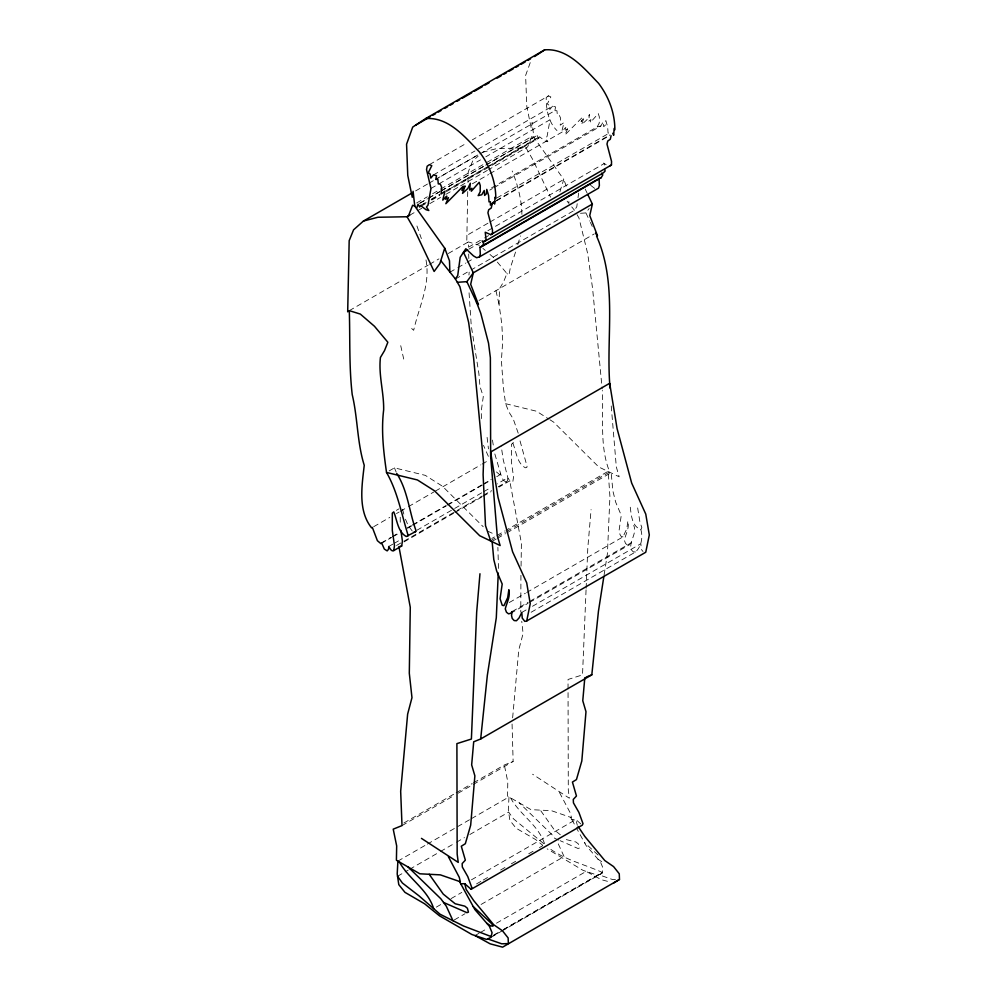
<?xml version="1.0" encoding="UTF-8"?>
<svg xmlns="http://www.w3.org/2000/svg" width="997" height="997" viewBox="0 0 997 997"><rect width="100%" height="100%" fill="white"/><g stroke="black" fill="none" stroke-linecap="round" stroke-linejoin="round"><path stroke-width="0.75" stroke-dasharray="4.99 3.74" d="M520.933 575.331L520.77 612.121M521.07 566.134L521.406 543.141L509.754 480.878L507.847 477.75L503.236 459.791L501.229 446.207M467.718 191.586L466.758 243.056L468.353 241.91L479.383 245.337M467.954 182.513L468.241 171.933L472.64 161.078L478.124 156.205M518.216 433.197L513.218 418.865L508.969 412.097L505.591 403.698L503.323 387.148L501.391 360.478L502.725 341.111L501.803 323.938L499.061 304.509L499.497 288.719L503.61 281.827L506.912 273.514L497.353 262.099M521.905 214.392C521.643 199.512 517.68 184.757 512.184 170.986M586.062 589.825L582.522 674.882L568.028 679.468L568.29 789.911L569.349 798.223L532.585 774.22M586.124 588.28L587.794 548.076L591.084 509.604M498.475 568.452L497.889 547.353M468.939 275.047L469.176 272.156M512.072 724.034L513.131 761.446L455.554 794.684M512.632 717.852L518.764 649.982L523.089 633.519L521.767 621.293M577.201 203.7L576.789 206.728L574.509 210.267L471.319 269.838M578.023 197.643L578.634 193.094M604.12 574.833L607.422 553.584L609.927 496.593L608.195 471.282L506.439 530.03M479.943 153.912L554.855 110.667L555.578 106.903L552.537 106.168L476.279 150.198M501.653 931.21L602.063 873.235L603.197 868.524L600.53 862.118L586.062 845.481L576.291 827.697M515.549 252.067L510.277 268.019L508.919 275.297L506.912 273.514M517.767 244.701L520.434 235.878M559.878 191.873L563.766 179.435L533.844 137.387L531.688 136.539L486.2 162.798M446.432 191.586L538.741 138.296L537.109 135.455L535.838 139.169L446.207 190.925M530.23 62.637L525.618 75.448L526.815 106.679L531.326 128.538L532.149 122.544L533.844 137.387L485.676 165.19M531.688 136.539L527.65 146.883L488.667 169.64M554.855 110.667L556.949 110.754L557.348 115.154L559.354 115.303L560.663 118.319L560.227 125.161L563.978 122.581L561.834 131.355L565.86 127.392L564.701 130.495L567.517 128.949L564.925 134.969L582.285 117.434L581.126 121.746L584.142 117.235L581.612 124.637L586.946 119.727L589.414 114.493L588.654 121.26L590.922 119.565L590.374 122.494L598.275 113.583L599.334 116.898L599.234 123.117L597.203 126.881L488.842 189.442M526.703 592.492L623.013 536.872L626.752 528.859L627.923 520.995C629.593 527.999 625.829 533.781 624.321 540.162L625.53 543.49L627.562 545.085L629.73 544.599L631.251 542.779L529.581 601.478M538.741 138.296L539.527 136.763L545.135 141.001L547.876 141.761L545.533 138.334L547.091 136.352L550.045 119.727L485.838 156.803M493.802 187.797L600.83 126.008L603.272 121.771L603.708 126.694L605.403 125.086L605.827 120.649L607.647 126.744L608.07 133.149L609.454 132.962L497.079 197.842M580.491 213.283L585.924 212.922L589.152 208.498M497.304 476.466L500.631 474.024L496.618 476.342M552.537 106.168L549.883 109.371L549.16 105.246L547.316 103.987L550.843 96.946L548.524 95.862L472.266 139.892M498.201 486.773L506.227 482.137L507.585 480.566L507.847 477.75L497.154 483.919M531.139 612.258L635.488 552.014C641.445 546.543 643.14 537.184 640.847 529.644C631.749 526.192 631.3 514.951 630.216 506.8M513.467 442.556L511.374 444.4L511.374 461.723L513.555 476.952L512.807 481.863L511.386 482.137L509.754 480.878L499.036 487.059M548.524 95.862L546.219 97.507C546.02 108.735 548.412 122.307 556.974 130.57M640.847 529.644L641.856 527.425L640.024 522.652L637.295 505.616M429.458 164.605L466.92 142.982M433.471 174.911L474.946 150.971M415.624 190.913L427.663 183.959M428.997 183.199L434.356 180.108M435.689 179.335L478.498 154.61L435.801 179.398M430.978 188.458L437.671 184.607M439.016 183.834L480.479 159.881M416.634 202.952L427.339 196.783M432.698 193.692L439.378 189.829M440.724 189.056L484.866 163.57M419.388 203.425L427.414 198.789M428.747 198.017L439.453 191.835M440.786 191.063L484.928 165.577M486.274 164.804L537.109 135.455M420.136 203.039L426.816 199.176M428.162 198.403L440.2 191.449M441.534 190.676L484.343 165.963M420.46 205.507L425.819 202.416M431.165 199.325L440.524 193.917M445.883 190.826L487.346 166.885M488.692 166.113L539.527 136.763M423.476 204.049L426.143 202.503M431.502 199.412L439.527 194.789M421.021 206.267L426.367 203.176M431.726 200.085L439.752 195.449M409.742 215.202L416.422 211.352M417.768 210.579L421.781 208.261M429.807 203.625L440.5 197.443M445.858 194.353L459.231 186.626M460.577 185.853L487.321 170.412M472.391 183.784L488.592 174.525M489.789 173.74L567.517 128.949M489.789 190.115L492.468 188.57M496.332 200.459L610.039 134.807M496.332 200.983L610.039 135.343M468.515 234.432L488.642 222.805M489.988 222.032L563.766 179.435L568.003 190.614M349.299 310.653L428.224 265.077M429.557 264.305L438.929 258.896M448.289 253.5L468.353 241.91L468.478 246.446M487.907 230.681L604.294 163.496L604.718 169.627M468.503 247.194L483.221 238.707M484.554 237.934L488.567 235.616M468.839 249.2L480.878 242.259M449.884 272.243L456.501 268.43M457.822 267.657L465.761 263.083M467.082 262.311L473.7 258.497M455.442 279.01L469.998 270.611M479.058 300.421L594.112 234.008M389.166 470.908L394.463 467.855L425.333 475.37L442.469 486.237L483.246 526.765M396.395 510.339L399.037 508.819M373.713 526.69L389.765 517.418M396.457 513.567L399.124 512.022M400.47 511.249L407.15 507.386M408.496 506.613L433.907 491.932M435.253 491.16L480.728 464.901M482.074 464.128L488.754 460.265M381.577 542.767L390.936 537.358M392.282 536.585L398.962 532.722M406.988 528.086L411.001 525.768M412.347 524.995L445.784 505.691M447.13 504.918L481.912 484.841M483.246 484.068L491.272 479.432M380.916 543.664L391.622 537.483M392.968 536.71L398.314 533.619M407.673 528.223L411.686 525.905M413.032 525.132L446.469 505.815M447.815 505.043L482.585 484.966M483.931 484.193L490.624 480.33M388.793 546.481L392.806 544.163M394.139 543.39L399.498 540.299M416.883 530.267L482.436 492.418M483.769 491.646L490.462 487.782M396.532 545.471L482.149 496.032M483.483 495.26L491.509 490.636M403.984 541.944L453.523 513.343M454.856 512.57L481.638 497.117M482.972 496.344L491.01 491.695M491.77 538.492L494.425 536.972M497.067 535.439L505.105 530.803M490.624 540.698L495.97 537.62M497.316 536.847L505.342 532.211M506.675 531.438L609.69 471.967C599.284 446.27 603.796 417.531 602.3 390.413M492.119 541.383L496.132 539.065M497.466 538.293L505.491 533.657M506.837 532.884L611.173 472.64L612.856 490.836L615.685 502.189L621.256 515.312L619.149 530.018L619.947 534.417L621.281 536.573L623.013 536.872M509.305 602.524L525.357 593.265M512.184 611.522L528.236 602.25M510.663 613.342L528.061 603.297M529.395 602.524L629.73 544.599M521.792 612.47L527.139 609.379M532.485 606.288L640.847 543.726L641.308 549.359L643.003 551.528M403.922 822.974L454.794 793.6M456.14 792.827L472.204 783.555M473.538 782.782L504.332 764.998L513.131 761.446M402.003 825.603L454.221 795.456M397.89 861.109L426.006 844.883M427.339 844.11L470.185 819.372M471.519 818.599L509.006 796.952L508.32 809.801L509.903 820.481L516.072 828.195L535.713 839.611L542.58 845.157M397.541 876.263L408.247 870.082M409.593 869.309L439.041 852.298M440.387 851.525L455.106 843.026M456.452 842.253L464.477 837.617M469.836 834.526L508.669 812.106L513.53 818.873L544.798 844.496L539.439 847.587M471.444 879.828L575.867 819.534L582.26 825.18M436.35 907.108L443.042 903.245M451.08 898.609L461.785 892.415M476.516 883.915L481.875 880.825M483.209 880.052L488.567 876.961M500.619 870.007L505.965 866.916M511.324 863.826L516.683 860.723M528.734 853.768L534.08 850.678M454.296 919.932L465.013 913.738M481.077 904.466L564.078 856.548L557.423 842.016M475.046 935.56L479.071 933.242M480.404 932.469L487.097 928.606M496.469 923.197L586.174 871.403L601.253 879.666L610.962 882.258M493.814 935.024L501.852 930.388M503.186 929.615L602.263 872.412C584.18 864.162 563.903 859.688 548.001 847.288M493.066 935.809L502.438 930.4M503.772 929.628L598.836 874.743L612.868 879.653L615.51 879.566M490.948 937.392L500.32 931.983M602.063 873.235L597.714 875.266L583.008 870.344L547.154 848.858M482.511 152.304L496.967 148.516L526.117 148.017L532.872 159.732L550.581 197.182M597.203 126.881L600.83 126.008M570.596 817.316L571.879 819.646L575.867 819.534L577.3 825.292M635.488 552.014L633.207 551.815L631.288 549.733C628.534 541.396 637.407 533.956 633.743 525.357M505.591 403.698L536.461 411.213L548.699 418.977M566.296 839.599L575.967 842.016L578.497 844.06L579.569 847.973L578.061 848.509L560.189 840.708M558.806 840.097L554.681 838.303L551.952 834.589L519.263 802.872M487.645 531.152L494.375 534.218M594.648 188.383L590.648 185.317M506.227 482.137L503.373 480.33L501.541 476.84L494.537 452.925M549.92 419.762L553.597 422.092L598.773 466.995L619.174 476.803L616.308 466.945L611.149 404.932M603.596 163.034L606.201 164.754M597.951 859.165L601.714 861.695M560.339 834.776L554.382 829.953L540.324 810.125M598.075 855.015L584.379 842.44M496.456 471.942L499.983 474.921M482.922 248.39L485.277 250.421M489.988 254.484L493.527 257.525M411.661 328.512L413.68 330.294C418.939 306.727 430.991 283.721 425.781 258.846M412.26 531.015L408.172 525.593L404.77 517.58M571.73 206.89L574.509 210.267M567.131 201.182L568.951 203.5L568.801 199.201M512.807 443.129C516.222 451.217 516.758 463.044 525.332 467.792L526.84 467.419L527.052 466.297L519.512 439.016M510.489 797.812C519.873 814.923 538.866 825.217 544.798 844.496M577.051 214.667L578.958 217.969L587.719 253.761L592.629 288.831L602.163 388.88M571.879 819.646L575.556 826.351M559.491 792.528L570.384 813.153L571.48 817.627L551.503 810.711L530.99 809.639L507.535 796.105L507.797 781.785L504.332 764.998M488.368 456.339L483.483 445.36M585.164 189.031L587.133 193.131M585.924 212.922L589.738 221.047M590.374 222.393L592.28 226.456M394.463 467.855L396.158 472.055M416.933 225.97L421.382 238.57M402.551 509.305L404.396 516.209M495.97 290.7L499.061 304.509M400.732 345.685L403.81 359.493M492.456 440.076L493.615 447.217M487.097 437.371L488.455 448.887M469.064 292.794L471.269 325.857L478.896 373.663L479.968 386.45L483.296 396.557L481.239 411.026L481.501 421.781M468.69 254.011L468.814 258.547M400.246 517.219L400.246 524.434"/><path stroke-width="1.5" d="M609.803 165.926L611.46 164.966L611.547 161.377L606.986 144.079L607.734 141.051L610.301 139.281L611.111 135.742M498.263 573.076L496.307 617.741L487.334 675.393L480.679 738.976L473.7 741.793L471.656 764.898L474.871 775.853L470.684 825.155L465.325 843.724L461.299 846.229L465.35 860.162L462.159 863.589L462.321 867.029L467.767 876.562L471.88 887.816L471.132 889.324L464.752 883.691L460.751 883.803M479.968 573.761L476.666 612.233L471.394 739.039L456.9 743.625L457.162 854.068L458.234 862.38L421.457 838.377M584.815 677.636L582.771 700.741L585.987 711.696L581.812 760.998L576.453 779.579L572.428 782.072L576.465 796.005L573.275 799.432L573.449 802.872L578.896 812.405L583.008 823.659L582.26 825.18L471.132 889.324M397.89 861.109L397.205 873.958L398.788 884.638L404.956 892.352L424.585 903.768L439.465 915.794L471.88 934.501L486.586 939.423L490.948 937.392L492.069 932.681L489.402 926.275L474.933 909.638L459.48 881.473M480.679 738.976L591.807 674.832L598.449 611.236L603.883 576.341M407.773 536.149L407.997 535.028C401.467 513.866 397.653 491.845 386.524 472.441C383.558 451.728 381.078 430.729 383.658 409.854C383.97 392.232 378.399 375.084 380.43 357.462L384.543 350.57L387.858 342.258L374.461 326.268L360.328 314.08L349.299 310.653C350.171 338.693 348.987 366.609 352.215 394.588C357.761 417.88 357.113 442.518 364.241 465.3C361.936 485.838 357.736 510.476 371.557 527.837L372.367 527.463L377.389 540.686L380.916 543.664L381.577 542.767L384.319 549.073L387.16 550.88L388.518 549.31L388.793 546.481L390.687 549.621L392.32 550.867L393.74 550.593L394.488 545.695L392.307 530.454L392.307 513.131L393.753 511.872C397.155 519.96 397.691 531.787 406.265 536.523L415.712 531.563L415.936 530.441C409.156 511.561 407.798 490.624 396.719 473.45M393.74 550.593L401.679 546.02L402.427 541.109L400.894 530.441M614.127 128.451L613.678 135.305L612.719 133.274M492.119 541.383L493.789 559.566L496.631 570.92L502.201 584.055L500.083 598.748L502.226 605.304L503.959 605.615L507.697 597.589L508.856 589.726C510.539 596.729 506.775 602.524 505.267 608.905L506.464 612.233L508.507 613.828L510.663 613.342L512.184 611.522L511.511 615.485L512.221 618.476L514.153 620.558L516.434 620.757L519.013 618.015L521.792 612.47L522.241 618.09L524.783 621.355L526.703 620.981L530.242 603.683L526.703 582.821L512.608 551.815L498.026 497.329L490.611 452.027L609.678 383.297C606.326 334.207 617.268 282.65 596.542 236.065M587.781 194.502L592.368 204.073L589.75 215.551L597.502 235.791L595.446 233.236M409.742 215.202L407.063 216.748L408.583 215.614L412.621 205.27L414.777 206.117L444.712 248.178L439.901 263.532L434.131 271.471L413.817 228.475L407.063 216.748L377.9 217.259L363.456 221.035L353.574 229.821L349.174 240.663L347.691 311.799L349.299 310.653M490.624 540.698L485.502 525.618L483.109 474.597L483.533 462.222L473.563 357.574L468.652 322.505L459.891 286.712L455.442 279.01L457.735 275.471L460.19 257.288L465.823 248.739L473.5 255.917L476.628 257.725L479.47 256.89L480.305 254.247L479.981 247.268L597.702 179.298M416.783 207.912L418.042 204.198L419.687 207.04L420.46 205.507L426.08 209.731L428.81 210.504L426.467 207.077L428.025 205.095L430.978 188.458L426.529 169.64L427.152 166.237L429.458 164.605L431.788 165.689L428.261 172.73L430.106 173.977L430.829 178.102L433.471 174.911L436.524 175.646L435.801 179.398L437.882 179.497L438.281 183.897L440.288 184.034L441.609 187.062L441.173 193.904L444.911 191.324L442.78 200.098L446.806 196.135L445.634 199.226L448.451 197.693L445.858 203.712L463.231 186.165L462.072 190.477L465.076 185.965L462.546 193.368L467.892 188.458L470.347 183.236L469.599 190.003L471.855 188.296L471.307 191.225L479.208 182.314L480.28 185.641L480.168 191.86L478.149 195.611L481.763 194.751L484.218 190.502L484.642 195.424L486.349 193.829L486.773 189.393L488.58 195.487L489.016 201.893L490.399 201.706L490.399 205.158L493.665 202.005L494.624 204.049L495.06 197.182L495.808 198.503C495.833 181.641 489.664 165.465 479.545 152.092C465.038 137.1 448.613 116.736 425.619 118.593L412.708 127.093L406.564 144.191L407.761 175.422L412.26 197.281L413.082 191.287L414.777 206.117M479.981 247.268L482.124 246.396L483.744 243.667L482.124 240.938L484.368 241.561L603.422 172.817L605.142 171.023L604.718 169.627M482.124 246.396L601.191 177.653L602.799 174.936L601.727 173.104M457.349 282.301L466.87 281.653L473.313 272.817L592.368 204.073M484.368 241.561L486.087 239.754L485.227 232.226L490.748 234.669L611.46 164.966M534.579 56.517L544.686 49.85C567.679 47.993 584.105 68.357 598.611 83.362C608.731 96.734 614.9 112.91 614.862 129.772M613.728 882.993L619.486 879.429L619.262 873.783L613.566 866.592L604.793 860.548L584.878 836.508L578.135 826.538M490.748 234.669L492.406 233.709L492.493 230.108L487.932 212.81L488.68 209.794L491.247 208.024L492.319 203.301L494.986 201.755M425.619 118.593L544.686 49.85M415.512 125.248L430.23 116.749M432.91 115.216L435.577 113.67M438.256 112.125L440.936 110.58M444.949 108.262L447.616 106.716M450.295 105.171L452.974 103.626M456.987 101.308L459.667 99.762M462.334 98.217L471.706 92.808M474.373 91.263L482.398 86.639M485.078 85.094L489.091 82.776M497.117 78.14L501.13 75.822M503.809 74.277L506.488 72.731M509.155 71.186L513.168 68.868M515.848 67.322L518.527 65.777M521.194 64.232L525.207 61.914M527.887 60.368L530.566 58.823M363.456 221.035L411.611 193.231M467.493 249.973L463.48 252.291L473.313 272.817L470.684 284.295L478.435 304.521L476.392 301.966L466.87 281.653M479.47 256.89L598.524 188.146L599.371 185.504L599.047 178.525L601.191 177.653M526.703 620.981L645.757 552.238L649.309 534.953L645.757 514.078L631.674 483.071L617.081 428.598L609.678 383.309L609.728 387.883M619.486 879.429L502.6 947.15L490.138 943.823L475.046 935.56M586.224 677.075L591.807 674.832M414.204 531.937L415.712 531.563M400.258 546.294L401.679 546.02M386.524 472.441L417.394 479.943L434.53 490.823L479.707 535.725L500.12 545.533L497.254 535.688L490.661 456.614L490.374 357.761L488.53 343.167L480.766 313.295L476.392 301.966M487.707 938.9L501.74 943.81L508.37 943.586L508.134 937.94L502.438 930.749L493.677 924.705L473.749 900.665L466.172 889.449L464.752 883.691M443.565 902.459L466.945 912.666L468.44 912.13L467.381 908.217L464.839 906.173L455.18 903.756L443.254 894.11L429.196 874.282M491.135 936.569L463.518 926.001L440.088 914.249L418.939 895.804L402.402 883.03L397.541 876.263M486.823 923.309L490.599 925.852L492.992 926.176L491.795 923.77L473.263 906.597M408.134 867.029L440.824 898.746L446.295 906.173L452.962 920.705M440.811 260.616L455.442 279.01M399.361 861.956C408.758 879.067 427.75 889.374 433.67 908.653M448.376 856.685L459.256 877.31L460.365 881.784L440.375 874.868L419.862 873.796L396.407 860.261L396.681 845.942L393.217 829.155L402.003 825.603L400.669 791.269L407.636 714.139L411.973 697.676L409.306 673.224L410.278 607.298L398.912 546.555M444.712 248.178L449.485 260.753L449.884 272.243"/></g></svg>
